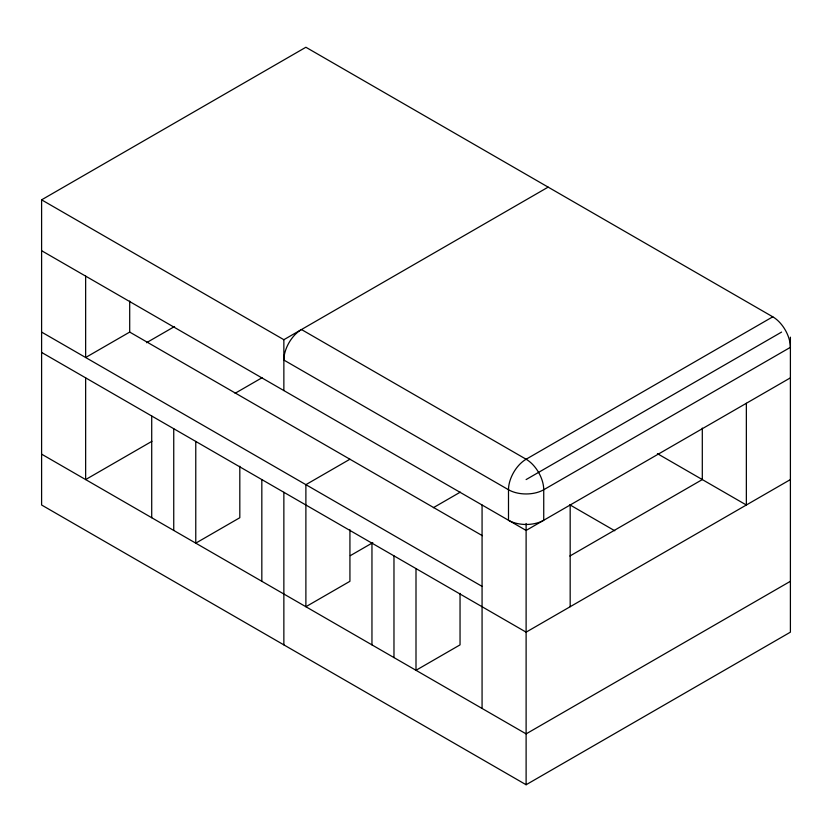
<?xml version="1.0" encoding="UTF-8"?>
<svg xmlns="http://www.w3.org/2000/svg" width="832" height="832" viewBox="0 0 832 832"><rect width="100%" height="100%" fill="white"/><g stroke="black" fill="none" stroke-linecap="round" stroke-linejoin="round"><path stroke-width="1.25" d="M790.4 337.168L790.4 632.164L526.115 784.742L41.6 505.003L41.6 199.836L305.885 47.258L772.782 316.815A24.918 14.383 60 0 1 790.4 347.339L543.733 489.746A24.918 14.383 0 0 1 508.498 489.746L283.858 360.048A24.918 14.383 -60 0 1 301.475 329.534L526.115 459.233A24.918 14.383 60 0 1 543.733 489.746L543.733 520.26A24.918 14.383 0 0 1 508.498 520.26L508.498 489.746A24.918 14.383 -60 0 1 526.115 459.233L772.782 316.815M482.352 535.683L129.698 332.082L85.644 357.51L85.644 276.13M146.526 342.701L174.585 326.508M41.6 199.836L283.858 339.706L548.142 187.127M151.944 441.303L85.644 479.575L85.644 377.853M235.092 393.297L262.059 377.728M349.929 459.233L305.885 484.661L305.885 606.726L349.929 581.298L349.929 529.797M350.355 555.63L372.798 542.672M433.399 507.676L460.325 492.128M526.115 479.575L781.591 332.082M41.6 250.702L526.115 530.431L790.4 377.853M569.889 556.026L702.302 479.575L702.302 428.074M790.4 479.575L526.115 632.154L41.6 352.425M790.4 581.298L526.115 733.876L41.6 454.147M657.415 453.658L746.356 505.003L746.356 403.281M569.889 504.847L614.775 530.764M41.6 332.082L482.071 586.383M570.17 505.003L570.17 606.726M526.115 523.494L526.115 529.953M526.115 530.431L526.115 784.742M482.071 505.003L482.071 708.448M460.044 593.372L460.044 644.873L416 670.301L416 568.578M393.973 555.87L393.973 657.592M371.956 543.15L371.956 644.873M283.858 339.706L283.858 390.572M283.858 492.294L283.858 644.873M261.83 479.575L261.83 581.298M239.814 466.222L239.814 517.722L195.77 543.15L195.77 441.428M173.742 428.719L173.742 530.442M151.715 416L151.715 517.722M129.698 301.08L129.698 332.082"/></g></svg>
